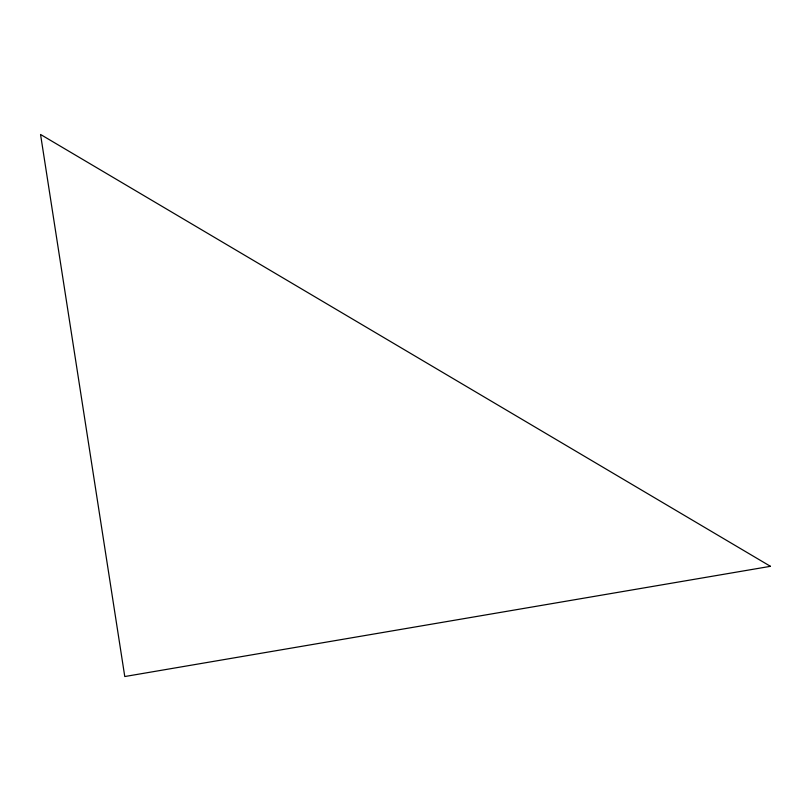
<?xml version="1.0" encoding="UTF-8"?>
<svg xmlns="http://www.w3.org/2000/svg" width="811" height="811" viewBox="0 0 811 811"><rect width="100%" height="100%" fill="white"/><g stroke="black" fill="none" stroke-linecap="round" stroke-linejoin="round"><path stroke-width="1.22" d="M770.45 566.321L124.772 676.536L40.55 134.464L770.45 566.321"/></g></svg>
